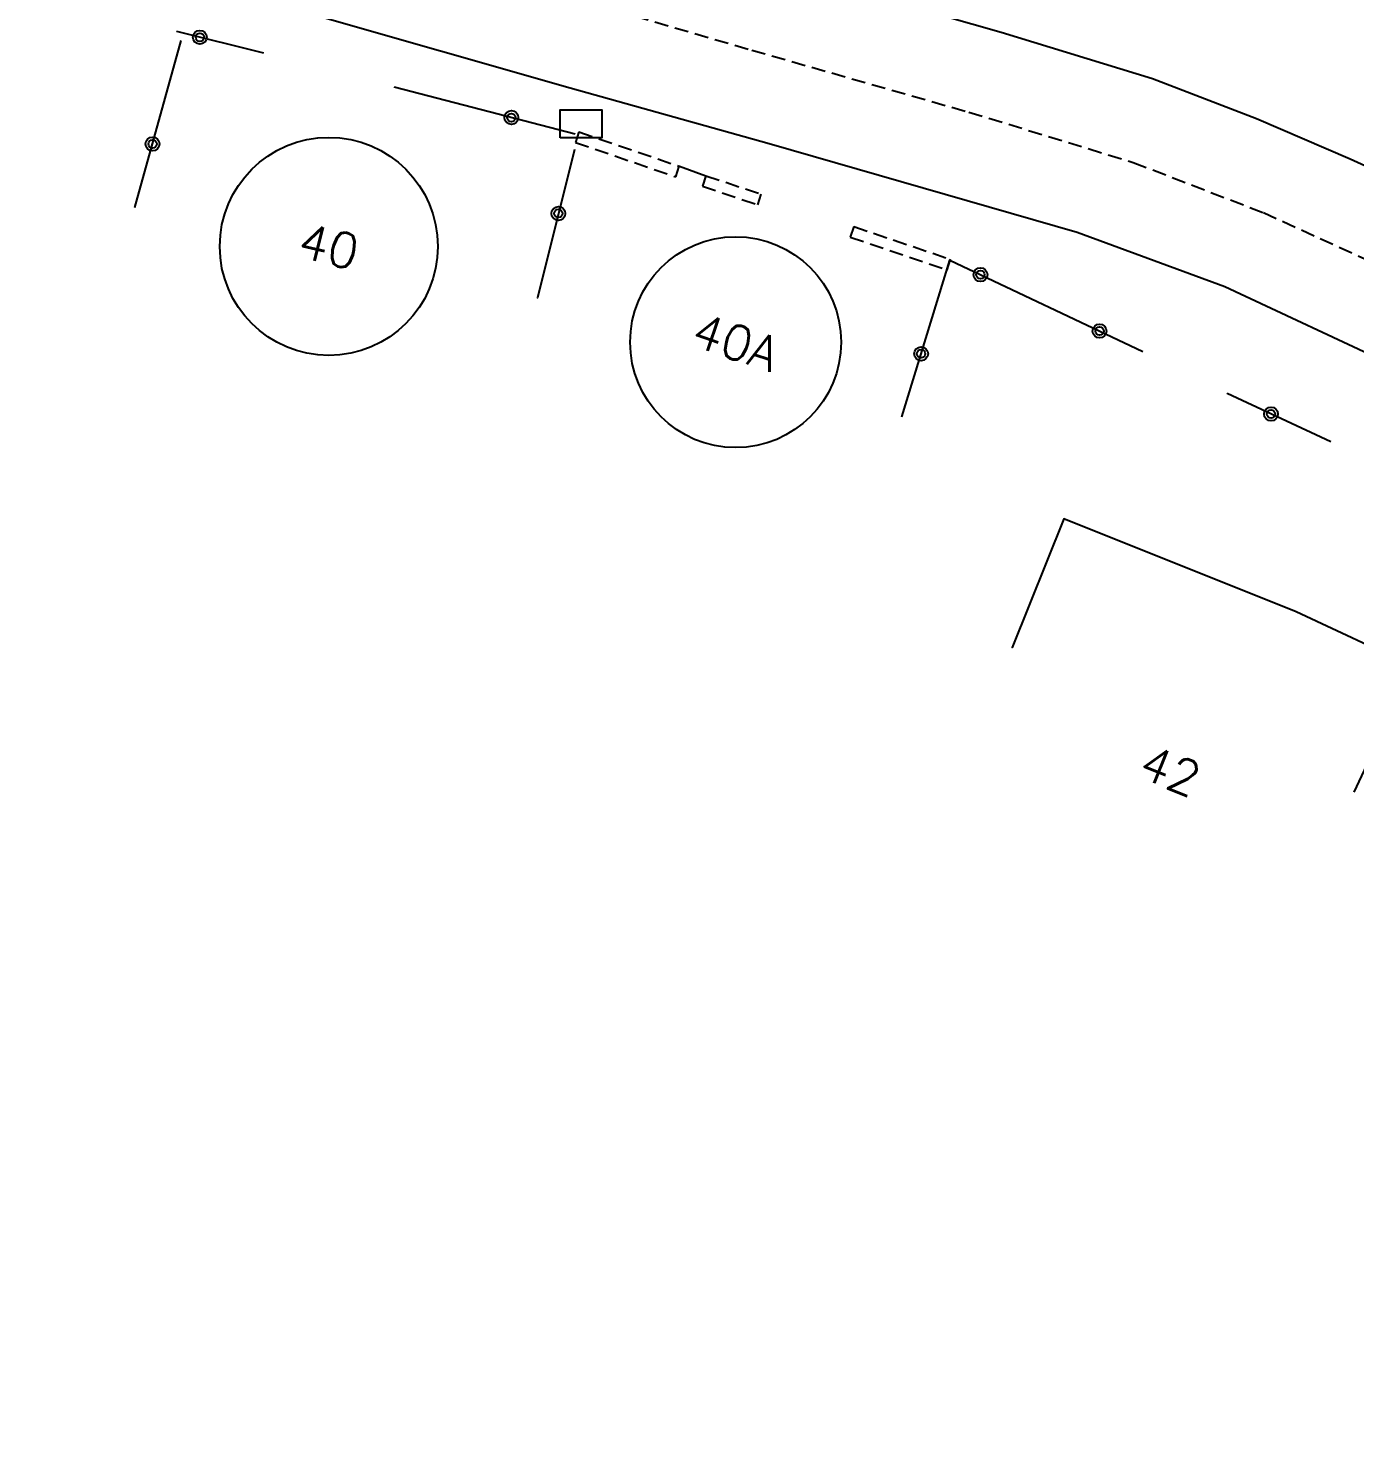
# Model space of a CAD drawing. Header units: millimetres. Extents: x 115000 to 116001, y 121999 to 123001.
# Drawn here: x 115147.6 to 115195.4, y 122279.4 to 122330.1 of the extents above; entities that cross this region are included whole.
import ezdxf
from ezdxf.enums import TextEntityAlignment as Align

# ---------------------------------------------------------------- set-up
doc = ezdxf.new("R2010")
doc.units = ezdxf.units.MM
doc.linetypes.add('DASHED', pattern=[0.75, 0.5, -0.25])
doc.layers.get('0').update_dxf_attribs({"linetype": 'CONTINUOUS'})
for name, color, linetype in [('W0001', 6, 'DASHED'), ('W0008', 7, 'CONTINUOUS'), ('W0100', 7, 'CONTINUOUS'), ('W0105', 7, 'CONTINUOUS'), ('W0112', 1, 'DASHED'), ('W0322', 7, 'CONTINUOUS'), ('W0991', 7, 'CONTINUOUS'), ('W1102', 7, 'CONTINUOUS'), ('W1471', 7, 'CONTINUOUS')]:
    doc.layers.add(name, color=color, linetype=linetype)
doc.styles.get("Standard").update_dxf_attribs({"font": 'romans.shx', "width": 0.85})

# ---------------------------------------------------------------- blocks, each defined once
blk = doc.blocks.new('T1471')
at = {"color": 0, "linetype": 'Continuous', "flags": 128}
blk.add_lwpolyline([(-0.75, -0.5), (-0.75, 0.5), (0.75, 0.5), (0.75, -0.5), (-0.75, -0.5)], dxfattribs=at)
blk = doc.blocks.new('t322o')
at = {"color": 0, "linetype": 'Continuous'}
for radius in [0.25, 0.15]:
    blk.add_circle((0, 0), radius, dxfattribs=at)

msp = doc.modelspace()

# ---------------------------------------------------------------- linework, layer by layer
at = {"layer": 'W0001'}
msp.add_lwpolyline([(115000, 122380.879), (115023.897, 122373.07), (115057.721, 122362.653), (115069.883, 122358.552), (115141.998, 122339.91), (115152.854, 122335.37), (115173.623, 122329.316), (115181.444, 122327.082), (115187.369, 122325.269), (115192.06, 122323.458), (115196.964, 122321.22), (115205.566, 122316.827), (115221.19, 122308.621), (115247.656, 122294.741), (115282.048, 122276.734), (115324.769, 122254.298), (115347.924, 122242.266), (115350.302, 122241.559), (115356.131, 122239.624)], dxfattribs=at)
at = {"layer": 'W0008'}
for points in [[(115059.663, 122339.284), (115061.697, 122347.433), (115062.62, 122351.233), (115063.513, 122353.921), (115064.293, 122354.96), (115065.379, 122355.688), (115066.529, 122355.985), (115067.995, 122355.858), (115069.55, 122355.479), (115070.889, 122355.09), (115091.326, 122349.309), (115113.355, 122343.091), (115142.84, 122334.803), (115145.244, 122334.131), (115153.145, 122331.939), (115167.08, 122327.952), (115174.25, 122325.947), (115185.346, 122322.752), (115190.663, 122320.797), (115196.783, 122317.941), (115205.162, 122313.611), (115237.895, 122296.434), (115249.866, 122290.195)], [(115252.921, 122295.374), (115225.673, 122309.683), (115210.863, 122317.481), (115203.523, 122321.335), (115199.198, 122323.555), (115195.187, 122325.389), (115191.811, 122326.843), (115188.062, 122328.276), (115182.602, 122329.956), (115162.776, 122335.592), (115157.636, 122337.105), (115153.731, 122338.43), (115151.661, 122339.426), (115150.778, 122340.298), (115150.398, 122340.979), (115150.335, 122341.325), (115150.409, 122342.125), (115150.819, 122344.316)]]:
    msp.add_lwpolyline(points, dxfattribs=at)
at = {"layer": 'W0100'}
msp.add_lwpolyline([(115195.33, 122302.566), (115197.448, 122307.095), (115193.232, 122309.067), (115184.871, 122312.421), (115183.009, 122307.78), (115183.009, 122307.78), (115183.009, 122307.78), (115183.009, 122307.78), (115183.009, 122307.78), (115183.009, 122307.78), (115183.009, 122307.78), (115183.009, 122307.78), (115183.009, 122307.78), (115183.009, 122307.78), (115183.009, 122307.78), (115183.009, 122307.78), (115183.009, 122307.78), (115183.009, 122307.78), (115183.009, 122307.78), (115183.009, 122307.78), (115183.009, 122307.78), (115183.009, 122307.78), (115183.009, 122307.78), (115183.009, 122307.78), (115183.009, 122307.78), (115183.009, 122307.78), (115183.009, 122307.78), (115183.009, 122307.78), (115183.009, 122307.78), (115183.009, 122307.78), (115183.009, 122307.78), (115183.009, 122307.78), (115183.009, 122307.78), (115183.009, 122307.78), (115183.009, 122307.78), (115183.009, 122307.78), (115183.009, 122307.78), (115183.009, 122307.78), (115183.009, 122307.78), (115183.009, 122307.78), (115183.009, 122307.78), (115183.009, 122307.78), (115183.009, 122307.78), (115183.009, 122307.78), (115183.009, 122307.78), (115183.009, 122307.78), (115183.009, 122307.78), (115183.009, 122307.78), (115183.009, 122307.78), (115183.009, 122307.78), (115183.009, 122307.78), (115183.009, 122307.78), (115183.009, 122307.78), (115183.009, 122307.78), (115183.009, 122307.78), (115183.009, 122307.78), (115183.009, 122307.78), (115183.009, 122307.78), (115183.009, 122307.78), (115183.009, 122307.78), (115183.009, 122307.78), (115183.009, 122307.78), (115183.009, 122307.78), (115183.009, 122307.78), (115183.009, 122307.78), (115183.009, 122307.78), (115183.009, 122307.78), (115183.009, 122307.78), (115183.009, 122307.78), (115183.009, 122307.78), (115183.009, 122307.78), (115183.009, 122307.78), (115183.009, 122307.78), (115183.009, 122307.78), (115183.009, 122307.78), (115183.009, 122307.78), (115183.009, 122307.78), (115183.009, 122307.78), (115183.009, 122307.78), (115183.009, 122307.78), (115183.009, 122307.78), (115183.009, 122307.78), (115183.009, 122307.78), (115183.009, 122307.78), (115183.009, 122307.78), (115183.009, 122307.78), (115183.009, 122307.78), (115183.009, 122307.78), (115183.009, 122307.78), (115183.009, 122307.78), (115183.009, 122307.78), (115183.009, 122307.78), (115183.009, 122307.78), (115183.009, 122307.78), (115183.009, 122307.78), (115183.009, 122307.78), (115183.009, 122307.78), (115183.009, 122307.78), (115183.009, 122307.78), (115183.009, 122307.78), (115183.009, 122307.78), (115183.009, 122307.78), (115183.009, 122307.78), (115183.009, 122307.78), (115183.009, 122307.78), (115183.009, 122307.78), (115183.009, 122307.78), (115183.009, 122307.78), (115183.009, 122307.78), (115183.009, 122307.78), (115183.009, 122307.78), (115183.009, 122307.78), (115183.009, 122307.78), (115183.009, 122307.78), (115183.009, 122307.78), (115183.009, 122307.78), (115183.009, 122307.78), (115183.009, 122307.78), (115183.009, 122307.78), (115183.009, 122307.78)], dxfattribs=at)
at = {"layer": 'W0105'}
msp.add_line((115171.013, 122325.13), (115171.971, 122324.79), dxfattribs=at)
at = {"layer": 'W0112'}
for points in [[(115167.397, 122326.366), (115167.268, 122325.988), (115170.882, 122324.752), (115171.012, 122325.13), (115171.012, 122325.13), (115171.012, 122325.13), (115171.012, 122325.13), (115171.012, 122325.13), (115171.012, 122325.13), (115171.012, 122325.13), (115171.012, 122325.13), (115171.012, 122325.13), (115171.012, 122325.13), (115171.012, 122325.13), (115171.012, 122325.13), (115171.012, 122325.13), (115171.012, 122325.13), (115171.012, 122325.13), (115171.012, 122325.13), (115171.012, 122325.13), (115171.012, 122325.13), (115171.012, 122325.13), (115171.012, 122325.13), (115171.012, 122325.13), (115171.012, 122325.13), (115171.012, 122325.13), (115171.012, 122325.13), (115171.012, 122325.13), (115171.012, 122325.13), (115171.012, 122325.13), (115171.012, 122325.13), (115171.012, 122325.13), (115171.012, 122325.13), (115171.012, 122325.13), (115171.012, 122325.13), (115171.012, 122325.13), (115171.012, 122325.13), (115171.012, 122325.13), (115171.012, 122325.13), (115171.012, 122325.13), (115171.012, 122325.13), (115171.012, 122325.13), (115171.012, 122325.13), (115171.012, 122325.13), (115171.012, 122325.13), (115171.012, 122325.13), (115171.012, 122325.13), (115171.012, 122325.13), (115171.012, 122325.13), (115171.012, 122325.13), (115171.012, 122325.13), (115171.012, 122325.13), (115171.012, 122325.13), (115171.012, 122325.13), (115171.012, 122325.13), (115171.012, 122325.13), (115171.012, 122325.13), (115171.012, 122325.13), (115171.012, 122325.13), (115171.012, 122325.13), (115171.012, 122325.13), (115171.012, 122325.13), (115171.012, 122325.13), (115171.012, 122325.13), (115171.012, 122325.13), (115171.012, 122325.13), (115171.012, 122325.13), (115171.012, 122325.13), (115171.012, 122325.13), (115171.012, 122325.13), (115171.012, 122325.13), (115171.012, 122325.13), (115171.012, 122325.13), (115171.012, 122325.13), (115171.012, 122325.13), (115171.012, 122325.13), (115171.012, 122325.13), (115171.012, 122325.13), (115171.012, 122325.13), (115171.012, 122325.13), (115171.012, 122325.13), (115171.012, 122325.13), (115171.012, 122325.13), (115171.012, 122325.13), (115171.012, 122325.13), (115171.012, 122325.13), (115171.012, 122325.13), (115171.012, 122325.13), (115171.012, 122325.13), (115171.012, 122325.13), (115171.012, 122325.13), (115171.012, 122325.13), (115171.012, 122325.13), (115171.012, 122325.13), (115171.012, 122325.13), (115171.012, 122325.13), (115171.012, 122325.13), (115171.012, 122325.13), (115171.012, 122325.13), (115171.012, 122325.13), (115171.012, 122325.13), (115171.012, 122325.13), (115171.012, 122325.13), (115171.012, 122325.13), (115171.012, 122325.13), (115171.012, 122325.13), (115171.012, 122325.13), (115171.012, 122325.13), (115171.012, 122325.13), (115171.012, 122325.13), (115171.012, 122325.13), (115171.012, 122325.13), (115171.012, 122325.13), (115171.012, 122325.13), (115171.012, 122325.13), (115171.012, 122325.13), (115171.012, 122325.13), (115171.012, 122325.13), (115171.012, 122325.13), (115171.012, 122325.13)], [(115167.397, 122326.366), (115171.012, 122325.13), (115171.012, 122325.13), (115171.012, 122325.13), (115171.012, 122325.13), (115171.012, 122325.13), (115171.012, 122325.13), (115171.012, 122325.13), (115171.012, 122325.13), (115171.012, 122325.13), (115171.012, 122325.13), (115171.012, 122325.13), (115171.012, 122325.13), (115171.012, 122325.13), (115171.012, 122325.13), (115171.012, 122325.13), (115171.012, 122325.13), (115171.012, 122325.13), (115171.012, 122325.13), (115171.012, 122325.13), (115171.012, 122325.13), (115171.012, 122325.13), (115171.012, 122325.13), (115171.012, 122325.13), (115171.012, 122325.13), (115171.012, 122325.13), (115171.012, 122325.13), (115171.012, 122325.13), (115171.012, 122325.13), (115171.012, 122325.13), (115171.012, 122325.13), (115171.012, 122325.13), (115171.012, 122325.13), (115171.012, 122325.13), (115171.012, 122325.13), (115171.012, 122325.13), (115171.012, 122325.13), (115171.012, 122325.13), (115171.012, 122325.13), (115171.012, 122325.13), (115171.012, 122325.13), (115171.012, 122325.13), (115171.012, 122325.13), (115171.012, 122325.13), (115171.012, 122325.13), (115171.012, 122325.13), (115171.012, 122325.13), (115171.012, 122325.13), (115171.012, 122325.13), (115171.012, 122325.13), (115171.012, 122325.13), (115171.012, 122325.13), (115171.012, 122325.13), (115171.012, 122325.13), (115171.012, 122325.13), (115171.012, 122325.13), (115171.012, 122325.13), (115171.012, 122325.13), (115171.012, 122325.13), (115171.012, 122325.13), (115171.012, 122325.13), (115171.012, 122325.13), (115171.012, 122325.13), (115171.012, 122325.13), (115171.012, 122325.13), (115171.012, 122325.13), (115171.012, 122325.13), (115171.012, 122325.13), (115171.012, 122325.13), (115171.012, 122325.13), (115171.012, 122325.13), (115171.012, 122325.13), (115171.012, 122325.13), (115171.012, 122325.13), (115171.012, 122325.13), (115171.012, 122325.13), (115171.012, 122325.13), (115171.012, 122325.13), (115171.012, 122325.13), (115171.012, 122325.13), (115171.012, 122325.13), (115171.012, 122325.13), (115171.012, 122325.13), (115171.012, 122325.13), (115171.012, 122325.13), (115171.012, 122325.13), (115171.012, 122325.13), (115171.012, 122325.13), (115171.012, 122325.13), (115171.012, 122325.13), (115171.012, 122325.13), (115171.012, 122325.13), (115171.012, 122325.13), (115171.012, 122325.13), (115171.012, 122325.13), (115171.012, 122325.13), (115171.012, 122325.13), (115171.012, 122325.13), (115171.012, 122325.13), (115171.012, 122325.13), (115171.012, 122325.13), (115171.012, 122325.13), (115171.012, 122325.13), (115171.012, 122325.13), (115171.012, 122325.13), (115171.012, 122325.13), (115171.012, 122325.13), (115171.012, 122325.13), (115171.012, 122325.13), (115171.012, 122325.13), (115171.012, 122325.13), (115171.012, 122325.13), (115171.012, 122325.13), (115171.012, 122325.13), (115171.012, 122325.13), (115171.012, 122325.13), (115171.012, 122325.13), (115171.012, 122325.13), (115171.012, 122325.13), (115171.012, 122325.13)], [(115171.971, 122324.79), (115171.844, 122324.411), (115173.838, 122323.744), (115173.965, 122324.123), (115173.965, 122324.123), (115173.965, 122324.123), (115173.965, 122324.123), (115173.965, 122324.123), (115173.965, 122324.123), (115173.965, 122324.123), (115173.965, 122324.123), (115173.965, 122324.123), (115173.965, 122324.123), (115173.965, 122324.123), (115173.965, 122324.123), (115173.965, 122324.123), (115173.965, 122324.123), (115173.965, 122324.123), (115173.965, 122324.123), (115173.965, 122324.123), (115173.965, 122324.123), (115173.965, 122324.123), (115173.965, 122324.123), (115173.965, 122324.123), (115173.965, 122324.123), (115173.965, 122324.123), (115173.965, 122324.123), (115173.965, 122324.123), (115173.965, 122324.123), (115173.965, 122324.123), (115173.965, 122324.123), (115173.965, 122324.123), (115173.965, 122324.123), (115173.965, 122324.123), (115173.965, 122324.123), (115173.965, 122324.123), (115173.965, 122324.123), (115173.965, 122324.123), (115173.965, 122324.123), (115173.965, 122324.123), (115173.965, 122324.123), (115173.965, 122324.123), (115173.965, 122324.123), (115173.965, 122324.123), (115173.965, 122324.123), (115173.965, 122324.123), (115173.965, 122324.123), (115173.965, 122324.123), (115173.965, 122324.123), (115173.965, 122324.123), (115173.965, 122324.123), (115173.965, 122324.123), (115173.965, 122324.123), (115173.965, 122324.123), (115173.965, 122324.123), (115173.965, 122324.123), (115173.965, 122324.123), (115173.965, 122324.123), (115173.965, 122324.123), (115173.965, 122324.123), (115173.965, 122324.123), (115173.965, 122324.123), (115173.965, 122324.123), (115173.965, 122324.123), (115173.965, 122324.123), (115173.965, 122324.123), (115173.965, 122324.123), (115173.965, 122324.123), (115173.965, 122324.123), (115173.965, 122324.123), (115173.965, 122324.123), (115173.965, 122324.123), (115173.965, 122324.123), (115173.965, 122324.123), (115173.965, 122324.123), (115173.965, 122324.123), (115173.965, 122324.123), (115173.965, 122324.123), (115173.965, 122324.123), (115173.965, 122324.123), (115173.965, 122324.123), (115173.965, 122324.123), (115173.965, 122324.123), (115173.965, 122324.123), (115173.965, 122324.123), (115173.965, 122324.123), (115173.965, 122324.123), (115173.965, 122324.123), (115173.965, 122324.123), (115173.965, 122324.123), (115173.965, 122324.123), (115173.965, 122324.123), (115173.965, 122324.123), (115173.965, 122324.123), (115173.965, 122324.123), (115173.965, 122324.123), (115173.965, 122324.123), (115173.965, 122324.123), (115173.965, 122324.123), (115173.965, 122324.123), (115173.965, 122324.123), (115173.965, 122324.123), (115173.965, 122324.123), (115173.965, 122324.123), (115173.965, 122324.123), (115173.965, 122324.123), (115173.965, 122324.123), (115173.965, 122324.123), (115173.965, 122324.123), (115173.965, 122324.123), (115173.965, 122324.123), (115173.965, 122324.123), (115173.965, 122324.123), (115173.965, 122324.123), (115173.965, 122324.123), (115173.965, 122324.123), (115173.965, 122324.123), (115173.965, 122324.123), (115173.965, 122324.123), (115173.965, 122324.123)], [(115171.971, 122324.79), (115173.965, 122324.123), (115173.965, 122324.123), (115173.965, 122324.123), (115173.965, 122324.123), (115173.965, 122324.123), (115173.965, 122324.123), (115173.965, 122324.123), (115173.965, 122324.123), (115173.965, 122324.123), (115173.965, 122324.123), (115173.965, 122324.123), (115173.965, 122324.123), (115173.965, 122324.123), (115173.965, 122324.123), (115173.965, 122324.123), (115173.965, 122324.123), (115173.965, 122324.123), (115173.965, 122324.123), (115173.965, 122324.123), (115173.965, 122324.123), (115173.965, 122324.123), (115173.965, 122324.123), (115173.965, 122324.123), (115173.965, 122324.123), (115173.965, 122324.123), (115173.965, 122324.123), (115173.965, 122324.123), (115173.965, 122324.123), (115173.965, 122324.123), (115173.965, 122324.123), (115173.965, 122324.123), (115173.965, 122324.123), (115173.965, 122324.123), (115173.965, 122324.123), (115173.965, 122324.123), (115173.965, 122324.123), (115173.965, 122324.123), (115173.965, 122324.123), (115173.965, 122324.123), (115173.965, 122324.123), (115173.965, 122324.123), (115173.965, 122324.123), (115173.965, 122324.123), (115173.965, 122324.123), (115173.965, 122324.123), (115173.965, 122324.123), (115173.965, 122324.123), (115173.965, 122324.123), (115173.965, 122324.123), (115173.965, 122324.123), (115173.965, 122324.123), (115173.965, 122324.123), (115173.965, 122324.123), (115173.965, 122324.123), (115173.965, 122324.123), (115173.965, 122324.123), (115173.965, 122324.123), (115173.965, 122324.123), (115173.965, 122324.123), (115173.965, 122324.123), (115173.965, 122324.123), (115173.965, 122324.123), (115173.965, 122324.123), (115173.965, 122324.123), (115173.965, 122324.123), (115173.965, 122324.123), (115173.965, 122324.123), (115173.965, 122324.123), (115173.965, 122324.123), (115173.965, 122324.123), (115173.965, 122324.123), (115173.965, 122324.123), (115173.965, 122324.123), (115173.965, 122324.123), (115173.965, 122324.123), (115173.965, 122324.123), (115173.965, 122324.123), (115173.965, 122324.123), (115173.965, 122324.123), (115173.965, 122324.123), (115173.965, 122324.123), (115173.965, 122324.123), (115173.965, 122324.123), (115173.965, 122324.123), (115173.965, 122324.123), (115173.965, 122324.123), (115173.965, 122324.123), (115173.965, 122324.123), (115173.965, 122324.123), (115173.965, 122324.123), (115173.965, 122324.123), (115173.965, 122324.123), (115173.965, 122324.123), (115173.965, 122324.123), (115173.965, 122324.123), (115173.965, 122324.123), (115173.965, 122324.123), (115173.965, 122324.123), (115173.965, 122324.123), (115173.965, 122324.123), (115173.965, 122324.123), (115173.965, 122324.123), (115173.965, 122324.123), (115173.965, 122324.123), (115173.965, 122324.123), (115173.965, 122324.123), (115173.965, 122324.123), (115173.965, 122324.123), (115173.965, 122324.123), (115173.965, 122324.123), (115173.965, 122324.123), (115173.965, 122324.123), (115173.965, 122324.123), (115173.965, 122324.123), (115173.965, 122324.123), (115173.965, 122324.123), (115173.965, 122324.123), (115173.965, 122324.123), (115173.965, 122324.123)], [(115177.302, 122322.956), (115177.173, 122322.577), (115180.66, 122321.396), (115180.788, 122321.775), (115180.788, 122321.775), (115180.788, 122321.775), (115180.788, 122321.775), (115180.788, 122321.775), (115180.788, 122321.775), (115180.788, 122321.775), (115180.788, 122321.775), (115180.788, 122321.775), (115180.788, 122321.775), (115180.788, 122321.775), (115180.788, 122321.775), (115180.788, 122321.775), (115180.788, 122321.775), (115180.788, 122321.775), (115180.788, 122321.775), (115180.788, 122321.775), (115180.788, 122321.775), (115180.788, 122321.775), (115180.788, 122321.775), (115180.788, 122321.775), (115180.788, 122321.775), (115180.788, 122321.775), (115180.788, 122321.775), (115180.788, 122321.775), (115180.788, 122321.775), (115180.788, 122321.775), (115180.788, 122321.775), (115180.788, 122321.775), (115180.788, 122321.775), (115180.788, 122321.775), (115180.788, 122321.775), (115180.788, 122321.775), (115180.788, 122321.775), (115180.788, 122321.775), (115180.788, 122321.775), (115180.788, 122321.775), (115180.788, 122321.775), (115180.788, 122321.775), (115180.788, 122321.775), (115180.788, 122321.775), (115180.788, 122321.775), (115180.788, 122321.775), (115180.788, 122321.775), (115180.788, 122321.775), (115180.788, 122321.775), (115180.788, 122321.775), (115180.788, 122321.775), (115180.788, 122321.775), (115180.788, 122321.775), (115180.788, 122321.775), (115180.788, 122321.775), (115180.788, 122321.775), (115180.788, 122321.775), (115180.788, 122321.775), (115180.788, 122321.775), (115180.788, 122321.775), (115180.788, 122321.775), (115180.788, 122321.775), (115180.788, 122321.775), (115180.788, 122321.775), (115180.788, 122321.775), (115180.788, 122321.775), (115180.788, 122321.775), (115180.788, 122321.775), (115180.788, 122321.775), (115180.788, 122321.775), (115180.788, 122321.775), (115180.788, 122321.775), (115180.788, 122321.775), (115180.788, 122321.775), (115180.788, 122321.775), (115180.788, 122321.775), (115180.788, 122321.775), (115180.788, 122321.775), (115180.788, 122321.775), (115180.788, 122321.775), (115180.788, 122321.775), (115180.788, 122321.775), (115180.788, 122321.775), (115180.788, 122321.775), (115180.788, 122321.775), (115180.788, 122321.775), (115180.788, 122321.775), (115180.788, 122321.775), (115180.788, 122321.775), (115180.788, 122321.775), (115180.788, 122321.775), (115180.788, 122321.775), (115180.788, 122321.775), (115180.788, 122321.775), (115180.788, 122321.775), (115180.788, 122321.775), (115180.788, 122321.775), (115180.788, 122321.775), (115180.788, 122321.775), (115180.788, 122321.775), (115180.788, 122321.775), (115180.788, 122321.775), (115180.788, 122321.775), (115180.788, 122321.775), (115180.788, 122321.775), (115180.788, 122321.775), (115180.788, 122321.775), (115180.788, 122321.775), (115180.788, 122321.775), (115180.788, 122321.775), (115180.788, 122321.775), (115180.788, 122321.775), (115180.788, 122321.775), (115180.788, 122321.775), (115180.788, 122321.775), (115180.788, 122321.775), (115180.788, 122321.775), (115180.788, 122321.775), (115180.788, 122321.775), (115180.788, 122321.775)], [(115177.302, 122322.956), (115180.788, 122321.775), (115180.788, 122321.775), (115180.788, 122321.775), (115180.788, 122321.775), (115180.788, 122321.775), (115180.788, 122321.775), (115180.788, 122321.775), (115180.788, 122321.775), (115180.788, 122321.775), (115180.788, 122321.775), (115180.788, 122321.775), (115180.788, 122321.775), (115180.788, 122321.775), (115180.788, 122321.775), (115180.788, 122321.775), (115180.788, 122321.775), (115180.788, 122321.775), (115180.788, 122321.775), (115180.788, 122321.775), (115180.788, 122321.775), (115180.788, 122321.775), (115180.788, 122321.775), (115180.788, 122321.775), (115180.788, 122321.775), (115180.788, 122321.775), (115180.788, 122321.775), (115180.788, 122321.775), (115180.788, 122321.775), (115180.788, 122321.775), (115180.788, 122321.775), (115180.788, 122321.775), (115180.788, 122321.775), (115180.788, 122321.775), (115180.788, 122321.775), (115180.788, 122321.775), (115180.788, 122321.775), (115180.788, 122321.775), (115180.788, 122321.775), (115180.788, 122321.775), (115180.788, 122321.775), (115180.788, 122321.775), (115180.788, 122321.775), (115180.788, 122321.775), (115180.788, 122321.775), (115180.788, 122321.775), (115180.788, 122321.775), (115180.788, 122321.775), (115180.788, 122321.775), (115180.788, 122321.775), (115180.788, 122321.775), (115180.788, 122321.775), (115180.788, 122321.775), (115180.788, 122321.775), (115180.788, 122321.775), (115180.788, 122321.775), (115180.788, 122321.775), (115180.788, 122321.775), (115180.788, 122321.775), (115180.788, 122321.775), (115180.788, 122321.775), (115180.788, 122321.775), (115180.788, 122321.775), (115180.788, 122321.775), (115180.788, 122321.775), (115180.788, 122321.775), (115180.788, 122321.775), (115180.788, 122321.775), (115180.788, 122321.775), (115180.788, 122321.775), (115180.788, 122321.775), (115180.788, 122321.775), (115180.788, 122321.775), (115180.788, 122321.775), (115180.788, 122321.775), (115180.788, 122321.775), (115180.788, 122321.775), (115180.788, 122321.775), (115180.788, 122321.775), (115180.788, 122321.775), (115180.788, 122321.775), (115180.788, 122321.775), (115180.788, 122321.775), (115180.788, 122321.775), (115180.788, 122321.775), (115180.788, 122321.775), (115180.788, 122321.775), (115180.788, 122321.775), (115180.788, 122321.775), (115180.788, 122321.775), (115180.788, 122321.775), (115180.788, 122321.775), (115180.788, 122321.775), (115180.788, 122321.775), (115180.788, 122321.775), (115180.788, 122321.775), (115180.788, 122321.775), (115180.788, 122321.775), (115180.788, 122321.775), (115180.788, 122321.775), (115180.788, 122321.775), (115180.788, 122321.775), (115180.788, 122321.775), (115180.788, 122321.775), (115180.788, 122321.775), (115180.788, 122321.775), (115180.788, 122321.775), (115180.788, 122321.775), (115180.788, 122321.775), (115180.788, 122321.775), (115180.788, 122321.775), (115180.788, 122321.775), (115180.788, 122321.775), (115180.788, 122321.775), (115180.788, 122321.775), (115180.788, 122321.775), (115180.788, 122321.775), (115180.788, 122321.775), (115180.788, 122321.775), (115180.788, 122321.775)]]:
    msp.add_lwpolyline(points, dxfattribs=at)
at = {"layer": 'W0322'}
for points in [[(115156.043, 122329.207), (115152.907, 122329.984), (115152.907, 122329.984), (115152.907, 122329.984), (115152.907, 122329.984), (115152.907, 122329.984), (115152.907, 122329.984), (115152.907, 122329.984), (115152.907, 122329.984), (115152.907, 122329.984), (115152.907, 122329.984), (115152.907, 122329.984), (115152.907, 122329.984), (115152.907, 122329.984), (115152.907, 122329.984), (115152.907, 122329.984), (115152.907, 122329.984), (115152.907, 122329.984), (115152.907, 122329.984), (115152.907, 122329.984), (115152.907, 122329.984), (115152.907, 122329.984), (115152.907, 122329.984), (115152.907, 122329.984), (115152.907, 122329.984), (115152.907, 122329.984), (115152.907, 122329.984), (115152.907, 122329.984), (115152.907, 122329.984), (115152.907, 122329.984), (115152.907, 122329.984), (115152.907, 122329.984), (115152.907, 122329.984), (115152.907, 122329.984), (115152.907, 122329.984), (115152.907, 122329.984), (115152.907, 122329.984), (115152.907, 122329.984), (115152.907, 122329.984), (115152.907, 122329.984), (115152.907, 122329.984), (115152.907, 122329.984), (115152.907, 122329.984), (115152.907, 122329.984), (115152.907, 122329.984), (115152.907, 122329.984), (115152.907, 122329.984), (115152.907, 122329.984), (115152.907, 122329.984), (115152.907, 122329.984), (115152.907, 122329.984), (115152.907, 122329.984), (115152.907, 122329.984), (115152.907, 122329.984), (115152.907, 122329.984), (115152.907, 122329.984), (115152.907, 122329.984), (115152.907, 122329.984), (115152.907, 122329.984), (115152.907, 122329.984), (115152.907, 122329.984), (115152.907, 122329.984), (115152.907, 122329.984), (115152.907, 122329.984), (115152.907, 122329.984), (115152.907, 122329.984), (115152.907, 122329.984), (115152.907, 122329.984), (115152.907, 122329.984), (115152.907, 122329.984), (115152.907, 122329.984), (115152.907, 122329.984), (115152.907, 122329.984), (115152.907, 122329.984), (115152.907, 122329.984), (115152.907, 122329.984), (115152.907, 122329.984), (115152.907, 122329.984), (115152.907, 122329.984), (115152.907, 122329.984), (115152.907, 122329.984), (115152.907, 122329.984), (115152.907, 122329.984), (115152.907, 122329.984), (115152.907, 122329.984), (115152.907, 122329.984), (115152.907, 122329.984), (115152.907, 122329.984), (115152.907, 122329.984), (115152.907, 122329.984), (115152.907, 122329.984), (115152.907, 122329.984), (115152.907, 122329.984), (115152.907, 122329.984), (115152.907, 122329.984), (115152.907, 122329.984), (115152.907, 122329.984), (115152.907, 122329.984), (115152.907, 122329.984), (115152.907, 122329.984), (115152.907, 122329.984)], [(115152.907, 122329.984), (115152.907, 122329.984), (115152.907, 122329.984), (115152.907, 122329.984), (115152.907, 122329.984), (115152.907, 122329.984), (115152.907, 122329.984), (115152.907, 122329.984), (115152.907, 122329.984), (115152.907, 122329.984), (115152.907, 122329.984), (115152.907, 122329.984), (115152.907, 122329.984), (115152.907, 122329.984), (115152.907, 122329.984), (115152.907, 122329.984), (115152.907, 122329.984), (115152.907, 122329.984), (115152.907, 122329.984), (115152.907, 122329.984)], [(115151.4, 122323.643), (115151.4, 122323.643), (115151.4, 122323.643), (115151.4, 122323.643), (115151.4, 122323.643), (115151.4, 122323.643), (115151.4, 122323.643), (115151.4, 122323.643), (115151.4, 122323.643), (115151.4, 122323.643), (115151.4, 122323.643), (115151.4, 122323.643), (115151.4, 122323.643), (115151.4, 122323.643), (115151.4, 122323.643), (115151.4, 122323.643), (115151.4, 122323.643), (115151.4, 122323.643), (115151.4, 122323.643), (115153.063, 122329.658)], [(115167.26, 122326.29), (115160.737, 122327.982), (115160.737, 122327.982), (115160.737, 122327.982), (115160.737, 122327.982), (115160.737, 122327.982), (115160.737, 122327.982), (115160.737, 122327.982), (115160.737, 122327.982), (115160.737, 122327.982), (115160.737, 122327.982), (115160.737, 122327.982), (115160.737, 122327.982), (115160.737, 122327.982), (115160.737, 122327.982), (115160.737, 122327.982), (115160.737, 122327.982), (115160.737, 122327.982), (115160.737, 122327.982), (115160.737, 122327.982), (115160.737, 122327.982), (115160.737, 122327.982), (115160.737, 122327.982), (115160.737, 122327.982), (115160.737, 122327.982), (115160.737, 122327.982), (115160.737, 122327.982), (115160.737, 122327.982), (115160.737, 122327.982), (115160.737, 122327.982), (115160.737, 122327.982), (115160.737, 122327.982), (115160.737, 122327.982), (115160.737, 122327.982), (115160.737, 122327.982), (115160.737, 122327.982), (115160.737, 122327.982), (115160.737, 122327.982), (115160.737, 122327.982), (115160.737, 122327.982), (115160.737, 122327.982), (115160.737, 122327.982), (115160.737, 122327.982), (115160.737, 122327.982), (115160.737, 122327.982), (115160.737, 122327.982), (115160.737, 122327.982), (115160.737, 122327.982), (115160.737, 122327.982), (115160.737, 122327.982), (115160.737, 122327.982), (115160.737, 122327.982), (115160.737, 122327.982), (115160.737, 122327.982), (115160.737, 122327.982), (115160.737, 122327.982), (115160.737, 122327.982), (115160.737, 122327.982), (115160.737, 122327.982), (115160.737, 122327.982), (115160.737, 122327.982), (115160.737, 122327.982), (115160.737, 122327.982), (115160.737, 122327.982), (115160.737, 122327.982), (115160.737, 122327.982), (115160.737, 122327.982), (115160.737, 122327.982), (115160.737, 122327.982), (115160.737, 122327.982), (115160.737, 122327.982), (115160.737, 122327.982), (115160.737, 122327.982), (115160.737, 122327.982), (115160.737, 122327.982), (115160.737, 122327.982), (115160.737, 122327.982), (115160.737, 122327.982), (115160.737, 122327.982), (115160.737, 122327.982), (115160.737, 122327.982), (115160.737, 122327.982), (115160.737, 122327.982), (115160.737, 122327.982), (115160.737, 122327.982), (115160.737, 122327.982), (115160.737, 122327.982), (115160.737, 122327.982), (115160.737, 122327.982), (115160.737, 122327.982), (115160.737, 122327.982), (115160.737, 122327.982), (115160.737, 122327.982), (115160.737, 122327.982), (115160.737, 122327.982), (115160.737, 122327.982), (115160.737, 122327.982), (115160.737, 122327.982), (115160.737, 122327.982), (115160.737, 122327.982), (115160.737, 122327.982)], [(115160.737, 122327.982), (115160.737, 122327.982), (115160.737, 122327.982), (115160.737, 122327.982), (115160.737, 122327.982), (115160.737, 122327.982), (115160.737, 122327.982), (115160.737, 122327.982), (115160.737, 122327.982), (115160.737, 122327.982), (115160.737, 122327.982), (115160.737, 122327.982), (115160.737, 122327.982), (115160.737, 122327.982), (115160.737, 122327.982), (115160.737, 122327.982), (115160.737, 122327.982), (115160.737, 122327.982), (115160.737, 122327.982), (115160.737, 122327.982)], [(115167.23, 122325.731), (115165.898, 122320.392), (115165.898, 122320.392), (115165.898, 122320.392), (115165.898, 122320.392), (115165.898, 122320.392), (115165.898, 122320.392), (115165.898, 122320.392), (115165.898, 122320.392), (115165.898, 122320.392), (115165.898, 122320.392), (115165.898, 122320.392), (115165.898, 122320.392), (115165.898, 122320.392), (115165.898, 122320.392), (115165.898, 122320.392), (115165.898, 122320.392), (115165.898, 122320.392), (115165.898, 122320.392), (115165.898, 122320.392), (115165.898, 122320.392), (115165.898, 122320.392), (115165.898, 122320.392), (115165.898, 122320.392), (115165.898, 122320.392), (115165.898, 122320.392), (115165.898, 122320.392), (115165.898, 122320.392), (115165.898, 122320.392), (115165.898, 122320.392), (115165.898, 122320.392), (115165.898, 122320.392), (115165.898, 122320.392), (115165.898, 122320.392), (115165.898, 122320.392), (115165.898, 122320.392), (115165.898, 122320.392), (115165.898, 122320.392), (115165.898, 122320.392), (115165.898, 122320.392), (115165.898, 122320.392), (115165.898, 122320.392), (115165.898, 122320.392), (115165.898, 122320.392), (115165.898, 122320.392), (115165.898, 122320.392), (115165.898, 122320.392), (115165.898, 122320.392), (115165.898, 122320.392), (115165.898, 122320.392), (115165.898, 122320.392), (115165.898, 122320.392), (115165.898, 122320.392), (115165.898, 122320.392), (115165.898, 122320.392), (115165.898, 122320.392), (115165.898, 122320.392), (115165.898, 122320.392), (115165.898, 122320.392), (115165.898, 122320.392), (115165.898, 122320.392), (115165.898, 122320.392), (115165.898, 122320.392), (115165.898, 122320.392), (115165.898, 122320.392), (115165.898, 122320.392), (115165.898, 122320.392), (115165.898, 122320.392), (115165.898, 122320.392), (115165.898, 122320.392), (115165.898, 122320.392), (115165.898, 122320.392), (115165.898, 122320.392), (115165.898, 122320.392), (115165.898, 122320.392), (115165.898, 122320.392), (115165.898, 122320.392), (115165.898, 122320.392), (115165.898, 122320.392), (115165.898, 122320.392), (115165.898, 122320.392), (115165.898, 122320.392), (115165.898, 122320.392), (115165.898, 122320.392), (115165.898, 122320.392), (115165.898, 122320.392), (115165.898, 122320.392), (115165.898, 122320.392), (115165.898, 122320.392), (115165.898, 122320.392), (115165.898, 122320.392), (115165.898, 122320.392), (115165.898, 122320.392), (115165.898, 122320.392), (115165.898, 122320.392), (115165.898, 122320.392), (115165.898, 122320.392), (115165.898, 122320.392), (115165.898, 122320.392), (115165.898, 122320.392), (115165.898, 122320.392)], [(115151.4, 122323.643), (115151.4, 122323.643), (115151.4, 122323.643), (115151.4, 122323.643), (115151.4, 122323.643), (115151.4, 122323.643), (115151.4, 122323.643), (115151.4, 122323.643), (115151.4, 122323.643), (115151.4, 122323.643), (115151.4, 122323.643), (115151.4, 122323.643), (115151.4, 122323.643), (115151.4, 122323.643), (115151.4, 122323.643), (115151.4, 122323.643), (115151.4, 122323.643), (115151.4, 122323.643), (115151.4, 122323.643), (115151.4, 122323.643), (115151.4, 122323.643), (115151.4, 122323.643), (115151.4, 122323.643), (115151.4, 122323.643), (115151.4, 122323.643), (115151.4, 122323.643), (115151.4, 122323.643), (115151.4, 122323.643), (115151.4, 122323.643), (115151.4, 122323.643), (115151.4, 122323.643), (115151.4, 122323.643), (115151.4, 122323.643), (115151.4, 122323.643), (115151.4, 122323.643), (115151.4, 122323.643), (115151.4, 122323.643), (115151.4, 122323.643), (115151.4, 122323.643), (115151.4, 122323.643), (115151.4, 122323.643), (115151.4, 122323.643), (115151.4, 122323.643), (115151.4, 122323.643), (115151.4, 122323.643), (115151.4, 122323.643), (115151.4, 122323.643), (115151.4, 122323.643), (115151.4, 122323.643), (115151.4, 122323.643), (115151.4, 122323.643), (115151.4, 122323.643), (115151.4, 122323.643), (115151.4, 122323.643), (115151.4, 122323.643), (115151.4, 122323.643), (115151.4, 122323.643), (115151.4, 122323.643), (115151.4, 122323.643), (115151.4, 122323.643), (115151.4, 122323.643), (115151.4, 122323.643), (115151.4, 122323.643), (115151.4, 122323.643), (115151.4, 122323.643), (115151.4, 122323.643), (115151.4, 122323.643), (115151.4, 122323.643), (115151.4, 122323.643), (115151.4, 122323.643), (115151.4, 122323.643), (115151.4, 122323.643), (115151.4, 122323.643), (115151.4, 122323.643), (115151.4, 122323.643), (115151.4, 122323.643), (115151.4, 122323.643), (115151.4, 122323.643), (115151.4, 122323.643), (115151.4, 122323.643), (115151.4, 122323.643), (115151.4, 122323.643), (115151.4, 122323.643), (115151.4, 122323.643), (115151.4, 122323.643), (115151.4, 122323.643), (115151.4, 122323.643), (115151.4, 122323.643), (115151.4, 122323.643), (115151.4, 122323.643), (115151.4, 122323.643), (115151.4, 122323.643), (115151.4, 122323.643), (115151.4, 122323.643), (115151.4, 122323.643), (115151.4, 122323.643), (115151.4, 122323.643), (115151.4, 122323.643), (115151.4, 122323.643), (115151.4, 122323.643), (115151.4, 122323.643)], [(115179.028, 122316.101), (115179.028, 122316.101), (115179.028, 122316.101), (115179.028, 122316.101), (115179.028, 122316.101), (115179.028, 122316.101), (115179.028, 122316.101), (115179.028, 122316.101), (115179.028, 122316.101), (115179.028, 122316.101), (115179.028, 122316.101), (115179.028, 122316.101), (115179.028, 122316.101), (115179.028, 122316.101), (115179.028, 122316.101), (115179.028, 122316.101), (115179.028, 122316.101), (115179.028, 122316.101), (115180.753, 122321.744), (115187.718, 122318.451)], [(115165.898, 122320.392), (115165.898, 122320.392), (115165.898, 122320.392), (115165.898, 122320.392), (115165.898, 122320.392), (115165.898, 122320.392), (115165.898, 122320.392), (115165.898, 122320.392), (115165.898, 122320.392), (115165.898, 122320.392), (115165.898, 122320.392), (115165.898, 122320.392), (115165.898, 122320.392), (115165.898, 122320.392), (115165.898, 122320.392), (115165.898, 122320.392), (115165.898, 122320.392), (115165.898, 122320.392), (115165.898, 122320.392), (115165.898, 122320.392)], [(115194.482, 122315.193), (115190.755, 122316.937), (115190.755, 122316.937), (115190.755, 122316.937), (115190.755, 122316.937), (115190.755, 122316.937), (115190.755, 122316.937), (115190.755, 122316.937), (115190.755, 122316.937), (115190.755, 122316.937), (115190.755, 122316.937), (115190.755, 122316.937), (115190.755, 122316.937), (115190.755, 122316.937), (115190.755, 122316.937), (115190.755, 122316.937), (115190.755, 122316.937), (115190.755, 122316.937), (115190.755, 122316.937), (115190.755, 122316.937), (115190.755, 122316.937), (115190.755, 122316.937), (115190.755, 122316.937), (115190.755, 122316.937), (115190.755, 122316.937), (115190.755, 122316.937), (115190.755, 122316.937), (115190.755, 122316.937), (115190.755, 122316.937), (115190.755, 122316.937), (115190.755, 122316.937), (115190.755, 122316.937), (115190.755, 122316.937), (115190.755, 122316.937), (115190.755, 122316.937), (115190.755, 122316.937), (115190.755, 122316.937), (115190.755, 122316.937), (115190.755, 122316.937), (115190.755, 122316.937), (115190.755, 122316.937), (115190.755, 122316.937), (115190.755, 122316.937), (115190.755, 122316.937), (115190.755, 122316.937), (115190.755, 122316.937), (115190.755, 122316.937), (115190.755, 122316.937), (115190.755, 122316.937), (115190.755, 122316.937), (115190.755, 122316.937), (115190.755, 122316.937), (115190.755, 122316.937), (115190.755, 122316.937), (115190.755, 122316.937), (115190.755, 122316.937), (115190.755, 122316.937), (115190.755, 122316.937), (115190.755, 122316.937), (115190.755, 122316.937), (115190.755, 122316.937), (115190.755, 122316.937), (115190.755, 122316.937), (115190.755, 122316.937), (115190.755, 122316.937), (115190.755, 122316.937), (115190.755, 122316.937), (115190.755, 122316.937), (115190.755, 122316.937), (115190.755, 122316.937), (115190.755, 122316.937), (115190.755, 122316.937), (115190.755, 122316.937), (115190.755, 122316.937), (115190.755, 122316.937), (115190.755, 122316.937), (115190.755, 122316.937), (115190.755, 122316.937), (115190.755, 122316.937), (115190.755, 122316.937), (115190.755, 122316.937), (115190.755, 122316.937), (115190.755, 122316.937), (115190.755, 122316.937), (115190.755, 122316.937), (115190.755, 122316.937), (115190.755, 122316.937), (115190.755, 122316.937), (115190.755, 122316.937), (115190.755, 122316.937), (115190.755, 122316.937), (115190.755, 122316.937), (115190.755, 122316.937), (115190.755, 122316.937), (115190.755, 122316.937), (115190.755, 122316.937), (115190.755, 122316.937), (115190.755, 122316.937), (115190.755, 122316.937), (115190.755, 122316.937), (115190.755, 122316.937)], [(115190.755, 122316.937), (115190.755, 122316.937), (115190.755, 122316.937), (115190.755, 122316.937), (115190.755, 122316.937), (115190.755, 122316.937), (115190.755, 122316.937), (115190.755, 122316.937), (115190.755, 122316.937), (115190.755, 122316.937), (115190.755, 122316.937), (115190.755, 122316.937), (115190.755, 122316.937), (115190.755, 122316.937), (115190.755, 122316.937), (115190.755, 122316.937), (115190.755, 122316.937), (115190.755, 122316.937), (115190.755, 122316.937), (115190.755, 122316.937)], [(115179.028, 122316.101), (115179.028, 122316.101), (115179.028, 122316.101), (115179.028, 122316.101), (115179.028, 122316.101), (115179.028, 122316.101), (115179.028, 122316.101), (115179.028, 122316.101), (115179.028, 122316.101), (115179.028, 122316.101), (115179.028, 122316.101), (115179.028, 122316.101), (115179.028, 122316.101), (115179.028, 122316.101), (115179.028, 122316.101), (115179.028, 122316.101), (115179.028, 122316.101), (115179.028, 122316.101), (115179.028, 122316.101), (115179.028, 122316.101), (115179.028, 122316.101), (115179.028, 122316.101), (115179.028, 122316.101), (115179.028, 122316.101), (115179.028, 122316.101), (115179.028, 122316.101), (115179.028, 122316.101), (115179.028, 122316.101), (115179.028, 122316.101), (115179.028, 122316.101), (115179.028, 122316.101), (115179.028, 122316.101), (115179.028, 122316.101), (115179.028, 122316.101), (115179.028, 122316.101), (115179.028, 122316.101), (115179.028, 122316.101), (115179.028, 122316.101), (115179.028, 122316.101), (115179.028, 122316.101), (115179.028, 122316.101), (115179.028, 122316.101), (115179.028, 122316.101), (115179.028, 122316.101), (115179.028, 122316.101), (115179.028, 122316.101), (115179.028, 122316.101), (115179.028, 122316.101), (115179.028, 122316.101), (115179.028, 122316.101), (115179.028, 122316.101), (115179.028, 122316.101), (115179.028, 122316.101), (115179.028, 122316.101), (115179.028, 122316.101), (115179.028, 122316.101), (115179.028, 122316.101), (115179.028, 122316.101), (115179.028, 122316.101), (115179.028, 122316.101), (115179.028, 122316.101), (115179.028, 122316.101), (115179.028, 122316.101), (115179.028, 122316.101), (115179.028, 122316.101), (115179.028, 122316.101), (115179.028, 122316.101), (115179.028, 122316.101), (115179.028, 122316.101), (115179.028, 122316.101), (115179.028, 122316.101), (115179.028, 122316.101), (115179.028, 122316.101), (115179.028, 122316.101), (115179.028, 122316.101), (115179.028, 122316.101), (115179.028, 122316.101), (115179.028, 122316.101), (115179.028, 122316.101), (115179.028, 122316.101), (115179.028, 122316.101), (115179.028, 122316.101), (115179.028, 122316.101), (115179.028, 122316.101), (115179.028, 122316.101), (115179.028, 122316.101), (115179.028, 122316.101), (115179.028, 122316.101), (115179.028, 122316.101), (115179.028, 122316.101), (115179.028, 122316.101), (115179.028, 122316.101), (115179.028, 122316.101), (115179.028, 122316.101), (115179.028, 122316.101), (115179.028, 122316.101), (115179.028, 122316.101), (115179.028, 122316.101), (115179.028, 122316.101), (115179.028, 122316.101), (115179.028, 122316.101)]]:
    msp.add_lwpolyline(points, dxfattribs=at)
at = {"layer": 'W1102'}
for centre, radius in [((115158.384, 122322.241), 3.929), ((115173.041, 122318.789), 3.801)]:
    msp.add_circle(centre, radius, dxfattribs=at)

# ---------------------------------------------------------------- block references
at = {"layer": 'W0322'}
for p, rotation in [((115153.738, 122329.778), 166.0841813769066), ((115164.961, 122326.886), 165.4585621740437), ((115152.033, 122325.932), 74.54511250561642), ((115166.655, 122323.427), 255.9915170221961), ((115181.86, 122321.221), 334.6956522902713), ((115186.154, 122319.19), 334.6956522902713), ((115179.722, 122318.372), 73.00229449814893), ((115192.331, 122316.2), 154.9232593861815)]:
    msp.add_blockref('t322o', p, dxfattribs=dict(at, rotation=rotation))
at = {"layer": 'W1471'}
msp.add_blockref('T1471', (115167.47, 122326.658), dxfattribs=at)

# ---------------------------------------------------------------- texts
at = {"layer": 'W0991'}
for s, rotation, p in [('40', 346.5121, (115158.384, 122322.241)), ('40A', 341.335, (115173.041, 122318.789)), ('42', 338.1418, (115188.702, 122303.342))]:
    msp.add_text(s, height=1.25, rotation=rotation, dxfattribs=at).set_placement(p, align=Align.MIDDLE)

doc.saveas('drawing.dxf')
